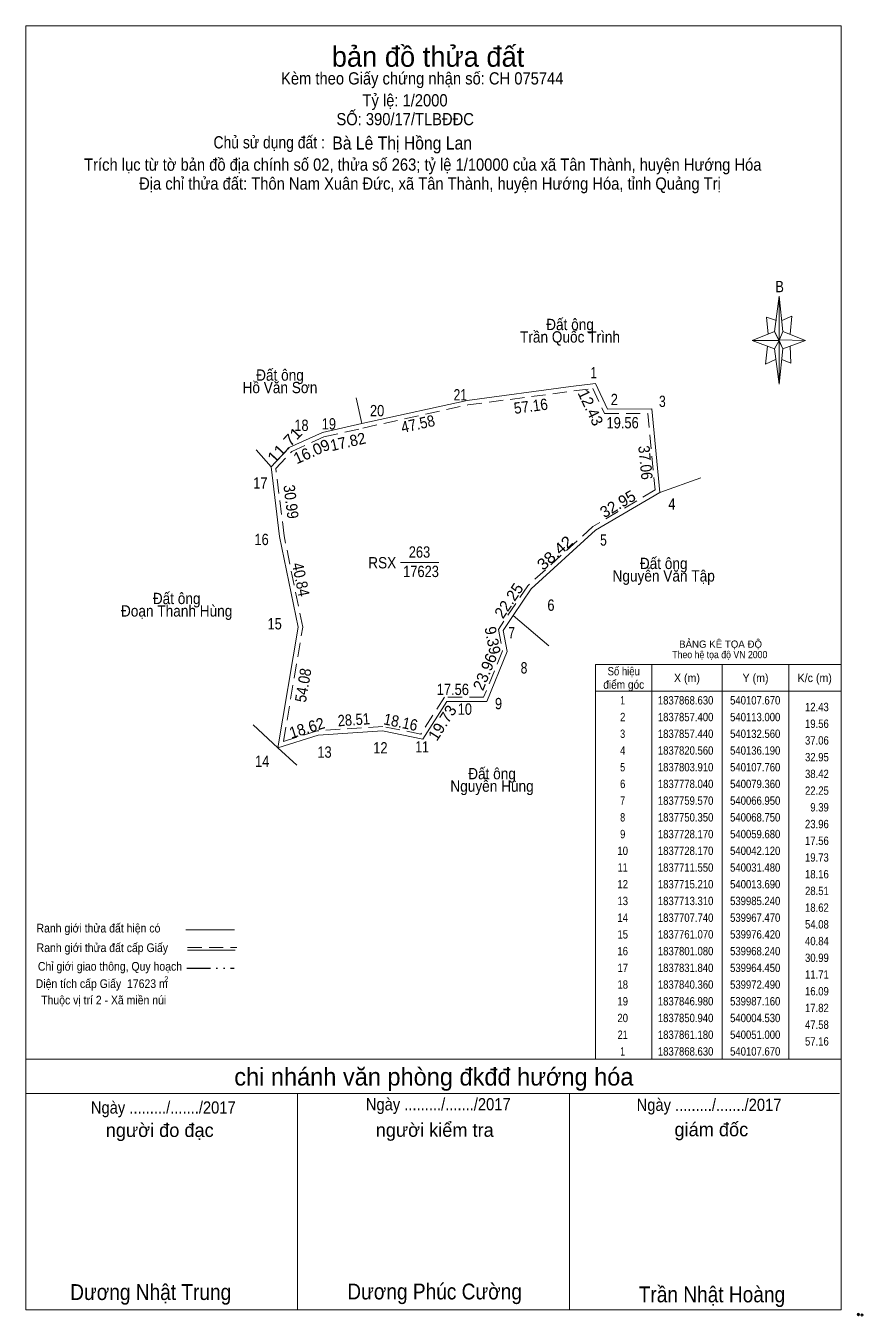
# Model space of a CAD drawing. Header units: metres. Extents: x 537516 to 542248, y 1836644 to 1838078.
# Drawn here: x 539856 to 540226, y 1837457 to 1838027 of the extents above; entities that cross this region are included whole.
import ezdxf
from ezdxf.enums import TextEntityAlignment as Align

# ---------------------------------------------------------------- set-up
doc = ezdxf.new("R2010")
doc.units = ezdxf.units.M
doc.header["$LTSCALE"] = 2.1
doc.header["$PDMODE"] = 32
doc.header["$PDSIZE"] = 1.05
for name, pattern in [('DASH_DOUBLE_DOT', [9.2, 5, -1.2, 0.3, -1.2, 0.3, -1.2]), ('DOTTED', [1.5, 0.3, -1.2]), ('MEDIUM_DASHED', [4.5, 3, -1.5])]:
    doc.linetypes.add(name, pattern=pattern)
for name, color, linetype, lineweight in [('1', 7, 'DOTTED', 13), ('10', 7, 'Continuous', 13), ('5', 7, 'Continuous', 13), ('63', 7, 'Continuous', 13)]:
    doc.layers.add(name, color=color, linetype=linetype, lineweight=lineweight)
doc.layers.add('34', color=7, linetype='Continuous')
doc.layers.add('6', color=7, linetype='Continuous')

msp = doc.modelspace()

# ---------------------------------------------------------------- linework, layer by layer
at = {"layer": '1', "linetype": 'MEDIUM_DASHED'}
msp.add_lwpolyline([(540106.49, 1837866.46), (540111.74, 1837855.4), (540130.75, 1837855.44), (540134.07, 1837821.64), (540106.57, 1837805.53), (540077.83, 1837779.36), (540064.83, 1837760), (540066.67, 1837750.55), (540058.34, 1837730.17), (540041.03, 1837730.17), (540030.54, 1837713.79), (540013.83, 1837717.22), (539984.87, 1837715.29), (539969.98, 1837710.62), (539978.45, 1837761.11), (539970.22, 1837801.4), (539966.55, 1837831.15), (539973.67, 1837838.7), (539987.8, 1837845.07), (540004.97, 1837848.99), (540051.35, 1837859.21)], close=True, dxfattribs=at)
at = {"layer": '10'}
for p, q in [((540002.05, 1837862.32), (540004.53, 1837850.94)), ((539964.45, 1837831.84), (539957.96, 1837839.39)), ((540154.25, 1837826.98), (540136.19, 1837820.56)), ((540087.15, 1837752.87), (540071.39, 1837766.19)), ((539956.54, 1837717.91), (539967.47, 1837707.74)), ((539967.47, 1837707.74), (539975.86, 1837700.15))]:
    msp.add_line(p, q, dxfattribs=at)
for points in [[(540136.19, 1837820.56), (540132.56, 1837857.44), (540113, 1837857.4), (540107.67, 1837868.63), (540096.83, 1837867.28), (540051, 1837861.18), (540007.96, 1837851.72), (540004.53, 1837850.94)], [(540004.53, 1837850.94), (539987.16, 1837846.98), (539972.49, 1837840.36), (539964.45, 1837831.84)], [(539964.45, 1837831.84), (539968.24, 1837801.08), (539976.42, 1837761.07), (539967.47, 1837707.74)], [(540071.39, 1837766.19), (540079.36, 1837778.04), (540107.76, 1837803.91), (540136.19, 1837820.56)], [(539967.47, 1837707.74), (539985.24, 1837713.31), (540013.69, 1837715.21), (540031.48, 1837711.55), (540042.12, 1837728.17), (540059.68, 1837728.17), (540068.75, 1837750.35), (540066.95, 1837759.57), (540071.39, 1837766.19)]]:
    msp.add_lwpolyline(points, dxfattribs=at)
at = {"layer": '5'}
for p, q in [((540186.82, 1837891.63), (540188.82, 1837907.23)), ((540186.82, 1837884.03), (540176.82, 1837887.63)), ((540190.42, 1837891.63), (540200.42, 1837887.63)), ((540190.42, 1837884.03), (540188.82, 1837868.43)), ((540193.62, 1837885.23), (540194.02, 1837877.63)), ((540194.02, 1837877.63), (540190.02, 1837879.23)), ((539926.83, 1837627.32), (539948.35, 1837627.32)), ((539927.63, 1837618.35), (539948.67, 1837618.35)), ((539856.19, 1837570.28), (540216.18, 1837570.28)), ((539856.19, 1837555.08), (540215.38, 1837555.08)), ((539856.19, 1837555.08), (540215.38, 1837555.08)), ((539856.19, 1837555.08), (540215.38, 1837555.08)), ((539976.19, 1837459.48), (539976.19, 1837555.08)), ((540096.18, 1837459.48), (540096.18, 1837555.08)), ((540216.18, 1837459.48), (539856.19, 1837459.48))]:
    msp.add_line(p, q, dxfattribs=at)
at = {"layer": '5', "linetype": 'MEDIUM_DASHED'}
msp.add_line((539927.63, 1837619.64), (539949.39, 1837619.64), dxfattribs=at)
at = {"layer": '5', "linetype": 'DASH_DOUBLE_DOT', "lineweight": 25}
msp.add_line((539927.23, 1837610.44), (539948.15, 1837610.44), dxfattribs=at)
at = {"layer": '5'}
for points in [[(539856.19, 1838026.66), (540216.18, 1838026.66), (540216.18, 1837459.48), (539856.19, 1837459.48)], [(540188.82, 1837907.23), (540190.42, 1837891.63), (540188.82, 1837887.63)], [(540188.82, 1837887.63), (540176.82, 1837887.63), (540186.82, 1837891.63), (540190.42, 1837884.03), (540200.42, 1837887.63), (540188.82, 1837888.03)], [(540188.82, 1837887.63), (540188.82, 1837868.43), (540186.82, 1837884.03)]]:
    msp.add_lwpolyline(points, close=True, dxfattribs=at)
for points in [[(540187.62, 1837896.43), (540183.22, 1837898.03), (540184.02, 1837890.43)], [(540190.02, 1837896.43), (540194.42, 1837898.43), (540193.62, 1837890.43)], [(540188.82, 1837887.63), (540186.82, 1837891.63), (540176.82, 1837887.63)], [(540188.82, 1837887.63), (540190.42, 1837884.03), (540200.42, 1837887.63)], [(540183.62, 1837885.23), (540182.82, 1837877.23), (540187.22, 1837879.23)]]:
    msp.add_lwpolyline(points, dxfattribs=at)
for p in [(540223.78, 1837457.48), (540225.38, 1837457.25)]:
    msp.add_point(p, dxfattribs=at)
at = {"layer": '63'}
for p, q in [((540021.64, 1837789.56), (540038.58, 1837789.56)), ((540132.59, 1837744.55), (540132.59, 1837570.28)), ((540163.6, 1837744.55), (540163.6, 1837570.28)), ((540193.14, 1837744.55), (540193.14, 1837570.28)), ((540107.78, 1837732.74), (540216.18, 1837732.74))]:
    msp.add_line(p, q, dxfattribs=at)
msp.add_lwpolyline([(540107.78, 1837744.55), (540216.18, 1837744.55), (540216.18, 1837570.28), (540107.78, 1837570.28)], close=True, dxfattribs=at)

# ---------------------------------------------------------------- texts
at = {"layer": '1'}
for s, width, p in [('263', 0.85, (540030, 1837791.75)), ('RSX', 0.9, (540013.55, 1837787.02)), ('17623', 0.85, (540030.685, 1837783.18))]:
    msp.add_text(s, height=5, dxfattribs=dict(at, width=width)).set_placement(p, align=Align.CENTER)
at = {"layer": '34', "width": 0.9}
msp.add_text('Bà Lê Thị Hồng Lan', height=5.761, dxfattribs=at).set_placement((539991.51, 1837972.02))
at = {"layer": '5'}
for s, height, p in [('bản đồ thửa đất', 9, (540033.785, 1838008.58)), ('chi nhánh văn phòng đkđđ hướng hóa', 7.776, (540036.345, 1837558.6)), ('người đo đạc', 6, (539915.32, 1837535.88)), ('người kiểm tra', 6, (540036.74, 1837535.96)), ('giám đốc', 6, (540158.875, 1837536.2))]:
    msp.add_text(s, height=height, dxfattribs=at).set_placement(p, align=Align.CENTER)
for s, height, width, p in [('Kèm theo Giấy chứng nhận số: CH 075744', 5.4, 0.9, (540031.215, 1838000.74)), ('Tỷ lệ: 1/2000', 5.4, 0.9, (540023.625, 1837991.06)), ('SỐ: 390/17/TLBĐĐC', 5.4, 0.9, (540023.675, 1837982.74)), ('Chủ sử dụng đất :', 5.4, 0.85, (539963.635, 1837972.5)), ('Trích lục từ tờ bản đồ địa chính số 02, thửa số 263; tỷ lệ 1/10000 của xã Tân Thành, huyện Hướng Hóa', 5.4, 0.9, (540031.47, 1837962.66)), ('Địa chỉ thửa đất: Thôn Nam Xuân Đức, xã Tân Thành, huyện Hướng Hóa, tỉnh Quảng Trị', 5.4, 0.9, (540034.635, 1837954.29)), ('B', 5, 0.85, (540189.005, 1837908.99)), ('Ranh giới thửa đất hiện có ', 3.84, 0.9, (539888.905, 1837626.2)), ('Ranh giới thửa đất cấp Giấy', 3.84, 0.9, (539889.975, 1837617.55)), ('Chỉ giới giao thông, Quy hoạch', 3.84, 0.9, (539893.35, 1837609.32)), ('Diện tích cấp Giấy  17623 m', 3.838, 0.9, (539889.71, 1837601.68)), ('Thuộc vị trí 2 - Xã miền núi', 3.838, 0.9, (539890.57, 1837594.44)), ('Ngày ........./......./2017', 5.4, 0.9, (539916.885, 1837546.2)), ('Ngày ........./......./2017', 5.4, 0.9, (540038.285, 1837547.64)), ('Ngày ........./......./2017', 5.4, 0.9, (540157.845, 1837547.4)), ('Dương Nhật Trung', 7, 0.9, (539911.325, 1837463.88)), ('Dương Phúc Cường', 7, 0.9, (540036.68, 1837464.12)), ('Trần Nhật Hoàng', 7, 0.9, (540159.14, 1837462.85))]:
    msp.add_text(s, height=height, dxfattribs=dict(at, width=width)).set_placement(p, align=Align.CENTER)
at = {"layer": '6'}
msp.add_text('BẢNG KÊ TỌA ĐỘ', height=3.2, dxfattribs=at).set_placement((540162.93, 1837751.96), align=Align.CENTER)
at = {"layer": '6', "width": 0.9}
msp.add_text('Theo hệ tọa độ VN 2000', height=3.2, dxfattribs=at).set_placement((540162.605, 1837747.35), align=Align.CENTER)
at = {"layer": '63'}
for s, height, width, p in [('Trần Quốc Trình', 5, 0.9, (540096.47, 1837886.75)), ('Đất ông', 5, 0.9, (540096.475, 1837892.25)), ('Đất ông', 5, 0.9, (539968.405, 1837869.9)), ('Hồ Văn Sơn', 5, 0.9, (539968.4, 1837864.4)), ('Đất ông', 5, 0.9, (540137.825, 1837786.71)), ('Nguyễn Văn Tập', 5, 0.9, (540137.82, 1837781.21)), ('Đất ông', 5, 0.9, (539922.795, 1837771.23)), ('Đoạn Thanh Hùng', 5, 0.9, (539922.79, 1837765.73)), ('Số hiệu', 3.692, 0.85, (540120.19, 1837739.75)), ('X (m)', 3.692, 0.95, (540148.1, 1837736.8)), ('Y (m)', 3.692, 0.95, (540178.37, 1837736.8)), ('K/c (m)', 3.692, 0.95, (540204.515, 1837736.8)), ('17.56', 5, 0.85, (540044.735, 1837731.08)), ('điểm góc', 3.692, 0.9, (540120.185, 1837733.84)), (' 1', 3.692, 0.75, (540119.16, 1837726.9)), ('1837868.630', 3.692, 0.85, (540147.51, 1837726.9)), ('540107.670', 3.692, 0.85, (540178.23, 1837726.9)), (' 2', 3.692, 0.85, (540119.155, 1837719.51)), ('1837857.400', 3.692, 0.85, (540147.51, 1837719.51)), ('540113.000', 3.692, 0.85, (540178.23, 1837719.51)), (' 3', 3.692, 0.8, (540119.155, 1837712.13)), ('1837857.440', 3.692, 0.85, (540147.51, 1837712.13)), ('540132.560', 3.692, 0.85, (540178.23, 1837712.13)), (' 4', 3.692, 0.85, (540119.155, 1837704.74)), ('1837820.560', 3.692, 0.85, (540147.51, 1837704.74)), ('540136.190', 3.692, 0.85, (540178.23, 1837704.74)), ('Đất ông', 5, 0.9, (540062.035, 1837693.86)), (' 5', 3.692, 0.8, (540119.155, 1837697.36)), ('1837803.910', 3.692, 0.85, (540147.51, 1837697.36)), ('540107.760', 3.692, 0.85, (540178.23, 1837697.36)), ('Nguyễn Hùng', 5, 0.9, (540062.03, 1837688.36)), (' 6', 3.692, 0.85, (540119.155, 1837689.98)), ('1837778.040', 3.692, 0.85, (540147.51, 1837689.98)), ('540079.360', 3.692, 0.85, (540178.23, 1837689.98)), (' 7', 3.692, 0.8, (540119.16, 1837682.59)), ('1837759.570', 3.692, 0.85, (540147.51, 1837682.59)), ('540066.950', 3.692, 0.85, (540178.23, 1837682.59)), (' 8', 3.692, 0.8, (540119.16, 1837675.21)), ('1837750.350', 3.692, 0.85, (540147.51, 1837675.21)), ('540068.750', 3.692, 0.85, (540178.23, 1837675.21)), (' 9', 3.692, 0.85, (540119.165, 1837667.82)), ('1837728.170', 3.692, 0.85, (540147.51, 1837667.82)), ('540059.680', 3.692, 0.85, (540178.23, 1837667.82)), (' 10', 3.692, 0.85, (540119.15, 1837660.44)), ('1837728.170', 3.692, 0.85, (540147.51, 1837660.44)), ('540042.120', 3.692, 0.85, (540178.23, 1837660.44)), (' 11', 3.692, 0.8, (540119.155, 1837653.05)), ('1837711.550', 3.692, 0.85, (540147.51, 1837653.05)), ('540031.480', 3.692, 0.85, (540178.23, 1837653.05)), (' 12', 3.692, 0.85, (540119.15, 1837645.67)), ('1837715.210', 3.692, 0.85, (540147.51, 1837645.67)), ('540013.690', 3.692, 0.85, (540178.23, 1837645.67)), (' 13', 3.692, 0.85, (540119.16, 1837638.29)), ('1837713.310', 3.692, 0.85, (540147.51, 1837638.29)), ('539985.240', 3.692, 0.85, (540178.23, 1837638.29)), (' 14', 3.692, 0.85, (540119.15, 1837630.9)), ('1837707.740', 3.692, 0.85, (540147.51, 1837630.9)), ('539967.470', 3.692, 0.85, (540178.23, 1837630.9)), (' 15', 3.692, 0.85, (540119.16, 1837623.52)), ('1837761.070', 3.692, 0.85, (540147.51, 1837623.52)), ('539976.420', 3.692, 0.85, (540178.23, 1837623.52)), (' 16', 3.692, 0.85, (540119.15, 1837616.13)), ('1837801.080', 3.692, 0.85, (540147.51, 1837616.13)), ('539968.240', 3.692, 0.85, (540178.23, 1837616.13)), (' 17', 3.692, 0.85, (540119.165, 1837608.75)), ('1837831.840', 3.692, 0.85, (540147.51, 1837608.75)), ('539964.450', 3.692, 0.85, (540178.23, 1837608.75)), ('2', 2.5, 0.8, (539918.235, 1837604.35)), (' 18', 3.692, 0.85, (540119.165, 1837601.36)), ('1837840.360', 3.692, 0.85, (540147.51, 1837601.36)), ('539972.490', 3.692, 0.85, (540178.23, 1837601.36)), (' 19', 3.692, 0.85, (540119.15, 1837593.98)), ('1837846.980', 3.692, 0.85, (540147.51, 1837593.98)), ('539987.160', 3.692, 0.85, (540178.23, 1837593.98)), (' 20', 3.692, 0.85, (540119.15, 1837586.6)), ('1837850.940', 3.692, 0.85, (540147.51, 1837586.6)), ('540004.530', 3.692, 0.85, (540178.23, 1837586.6)), (' 21', 3.692, 0.8, (540119.155, 1837579.21)), ('1837861.180', 3.692, 0.85, (540147.51, 1837579.21)), ('540051.000', 3.692, 0.85, (540178.23, 1837579.21)), (' 1', 3.692, 0.75, (540119.16, 1837571.83)), ('1837868.630', 3.692, 0.85, (540147.51, 1837571.83)), ('540107.670', 3.692, 0.85, (540178.23, 1837571.83))]:
    msp.add_text(s, height=height, dxfattribs=dict(at, width=width)).set_placement(p, align=Align.CENTER)
for s, height, width, p in [(' 1', 5, 0.75, (540108.35, 1837871.03)), (' 21', 5, 0.8, (540051, 1837861.18)), (' 2', 5, 0.85, (540117.62, 1837859.11)), (' 20', 5, 0.85, (540014.46, 1837854.19)), (' 3', 5, 0.8, (540138.72, 1837858.3)), (' 18', 5, 0.85, (539981.04, 1837847.72)), (' 19', 5, 0.85, (539993.15, 1837848.36)), (' 17', 5, 0.85, (539962.91, 1837822.24)), (' 4', 5, 0.85, (540143.04, 1837813.02)), (' 16', 5, 0.85, (539963.45, 1837797.31)), (' 5', 5, 0.8, (540112.72, 1837797.06)), (' 6', 5, 0.85, (540089.63, 1837768.28)), (' 15', 5, 0.85, (539969.23, 1837760.05)), (' 7', 5, 0.8, (540072.18, 1837756.12)), (' 8', 5, 0.8, (540077.65, 1837740.59)), (' 10', 5, 0.85, (540053.19, 1837722.37)), (' 9', 5, 0.85, (540066.49, 1837724.81)), ('12.43', 3.692, 0.85, (540210.72, 1837723.94)), ('19.56', 3.692, 0.85, (540210.72, 1837716.56)), (' 12', 5, 0.85, (540015.91, 1837705.27)), (' 11', 5, 0.8, (540034.14, 1837705.7)), ('37.06', 3.692, 0.85, (540210.72, 1837709.18)), (' 14', 5, 0.85, (539963.71, 1837699.35)), (' 13', 5, 0.85, (539991.23, 1837703.38)), ('32.95', 3.692, 0.85, (540210.73, 1837701.79)), ('38.42', 3.692, 0.85, (540210.72, 1837694.41)), ('22.25', 3.692, 0.85, (540210.73, 1837687.02)), ('9.39', 3.692, 0.85, (540210.72, 1837679.64)), ('23.96', 3.692, 0.85, (540210.72, 1837672.25)), ('17.56', 3.692, 0.85, (540210.72, 1837664.87)), ('19.73', 3.692, 0.85, (540210.72, 1837657.49)), ('18.16', 3.692, 0.85, (540210.72, 1837650.1)), ('28.51', 3.692, 0.85, (540210.73, 1837642.72)), ('18.62', 3.692, 0.85, (540210.72, 1837635.33)), ('54.08', 3.692, 0.85, (540210.73, 1837627.95)), ('40.84', 3.692, 0.85, (540210.73, 1837620.56)), ('30.99', 3.692, 0.85, (540210.72, 1837613.18)), ('11.71', 3.692, 0.85, (540210.73, 1837605.79)), ('16.09', 3.692, 0.85, (540210.72, 1837598.41)), ('17.82', 3.692, 0.85, (540210.72, 1837591.03)), ('47.58', 3.692, 0.85, (540210.73, 1837583.64)), ('57.16', 3.692, 0.85, (540210.72, 1837576.26))]:
    msp.add_text(s, height=height, dxfattribs=dict(at, width=width)).set_placement(p, align=Align.RIGHT)
for s, rotation, p in [('12.43', 295.39, (540103.268, 1837856.982)), ('16.09', 24.288, (539983.427, 1837836.377)), ('32.95', 30.355, (540118.807, 1837813.317)), ('22.25', 56.103, (540071.526, 1837771.396)), ('23.96', 67.759, (540061.202, 1837740.399)), ('19.73', 57.373, (540042.19, 1837717.447))]:
    msp.add_text(s, height=5, rotation=rotation, dxfattribs=at).set_placement(p, align=Align.CENTER)
for s, rotation, width, p in [('57.16', 7.489, 0.9, (540079.489, 1837856.198)), ('47.58', 12.427, 0.9, (540029.842, 1837848.384)), ('19.56', 0.117, 0.85, (540119.7, 1837848.845)), ('11.71', 46.66, 1.1, (539972.306, 1837839.709)), ('17.82', 12.843, 0.95, (539998.964, 1837840.52)), ('37.06', 275.621, 0.9, (540127.305, 1837833.485)), ('30.99', 277.024, 0.9, (539970.832, 1837816.156)), ('38.42', 42.331, 1.1, (540091.466, 1837791.999)), ('40.84', 281.555, 0.9, (539975.179, 1837781.606)), ('9.39', 281.047, 0.95, (540059.846, 1837754.719)), ('54.08', 80.473, 0.9, (539981.098, 1837734.986)), ('28.51', 3.821, 0.85, (540001.173, 1837717.707)), ('18.16', 348.375, 0.9, (540021.211, 1837716.664)), ('18.62', 17.404, 0.95, (539981.027, 1837714.176))]:
    msp.add_text(s, height=5, rotation=rotation, dxfattribs=dict(at, width=width)).set_placement(p, align=Align.CENTER)

doc.saveas('drawing.dxf')
